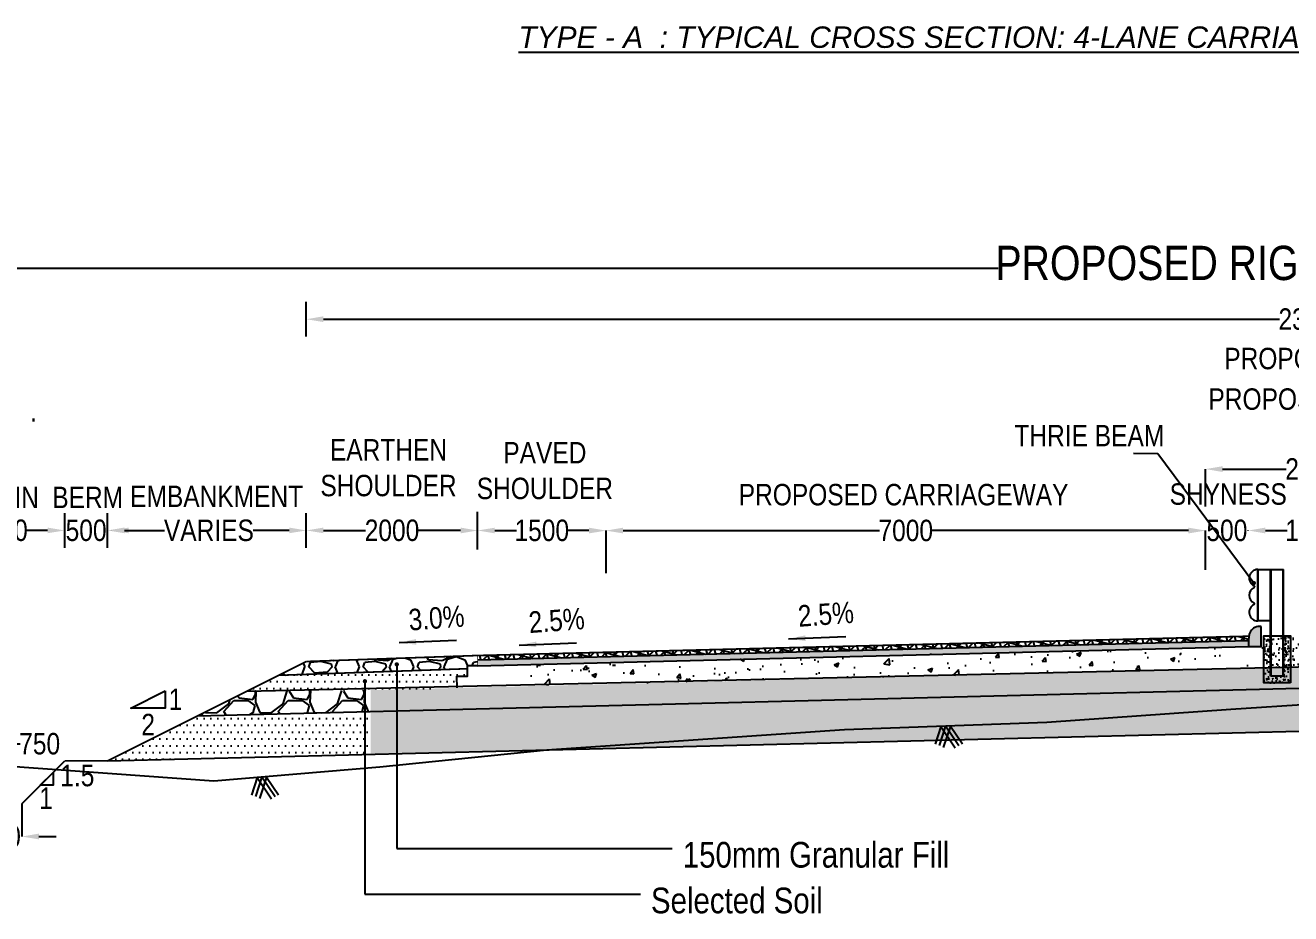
# Model space of a CAD drawing. Header units: millimetres. Extents: x 207528 to 778454, y -364692 to 101323.
# Drawn here: x 509211 to 523987, y 53412 to 63781 of the extents above; entities that cross this region are included whole.
import ezdxf

# ---------------------------------------------------------------- set-up
doc = ezdxf.new("R2010")
doc.units = ezdxf.units.MM
doc.linetypes.add('DASHED2', pattern=[0.375, 0.25, -0.125])
for name, color, linetype in [('Dim', 253, 'Continuous'), ('Dimension', 253, 'Continuous'), ('hatch', 253, 'Continuous'), ('NGL', 7, 'DASHED2')]:
    doc.layers.add(name, color=color, linetype=linetype)
doc.styles.add('Arin', font='ARIALN.TTF')
doc.styles.add('DIM', font='ARIALN.TTF', dxfattribs={"height": 250})
doc.styles.get("Standard").update_dxf_attribs({"font": 'arial.ttf'})
doc.styles.add('STRIP PLAN STYLE', font='ARIALN.TTF')
doc.dimstyles.new('DIM', dxfattribs={"dimtxt": 250, "dimasz": 200, "dimexe": 0.18, "dimexo": 0.0625, "dimgap": 0.09, "dimtad": 0, "dimtih": 1, "dimtoh": 1, "dimdec": 0, "dimzin": 0, "dimdsep": 46, "dimtxsty": 'DIM', "dimcen": 0.09, "dimclrd": 256, "dimclrt": 7, "dimadec": 0, "dimazin": 0, "dimtfac": 1, "dimtdec": 0, "dimtofl": 0, "dimtmove": 0, "dimatfit": 3, "dimfxl": 1, "dimtolj": 1, "dimtzin": 0, "dimarcsym": 0})
doc.dimstyles.new('new', dxfattribs={"dimtxt": 150, "dimasz": 150, "dimexe": 100, "dimexo": 0.1, "dimgap": 0.09, "dimtad": 0, "dimtih": 1, "dimtoh": 1, "dimdec": 0, "dimzin": 0, "dimdsep": 46, "dimtxsty": 'DIM', "dimcen": 0.09, "dimclrd": 256, "dimclrt": 252, "dimadec": 0, "dimazin": 0, "dimtfac": 1, "dimtdec": 0, "dimtofl": 0, "dimtmove": 0, "dimatfit": 3, "dimfxl": 1, "dimtolj": 1, "dimtzin": 0, "dimlwd": -1, "dimarcsym": 0})

# ---------------------------------------------------------------- blocks, each defined once
blk = doc.blocks.new('*D422')
at = {"layer": 'Defpoints', "color": 0, "transparency": 16777216}
for p in [(525492, 58601), (522992, 58165), (525492, 58165)]:
    blk.add_point(p, dxfattribs=at)
at = {"layer": 'Dim', "color": 0, "lineweight": -2, "transparency": 16777216}
for p, q in [((522992, 58166), (522992, 58601)), ((525492, 58166), (525492, 58601))]:
    blk.add_line(p, q, dxfattribs=at)
at = {"layer": 'Dim', "lineweight": -2, "transparency": 16777216}
for p, q in [((523192, 58601), (523935, 58601)), ((525292, 58601), (524550, 58601))]:
    blk.add_line(p, q, dxfattribs=at)
at = {"layer": 'Dim', "transparency": 16777216}
for points in [[(523192, 58634), (523192, 58567), (522992, 58601)], [(525292, 58634), (525292, 58567), (525492, 58601)]]:
    blk.add_solid(points, dxfattribs=at)
at = {"layer": 'Dim', "color": 7, "transparency": 16777216, "insert": (524242, 58601), "char_height": 250, "attachment_point": 5, "style": 'DIM'}
blk.add_mtext('\\A1;2500', dxfattribs=at)
blk = doc.blocks.new('*D423')
at = {"layer": 'Defpoints', "color": 0, "transparency": 16777216}
for p in [(546742, 60947), (546742, 58828), (501742, 58708)]:
    blk.add_point(p, dxfattribs=at)
at = {"layer": 'Dim', "color": 0, "lineweight": -2, "transparency": 16777216}
for p, q in [((501742, 58708), (501742, 60947)), ((546742, 58828), (546742, 60947))]:
    blk.add_line(p, q, dxfattribs=at)
at = {"layer": 'Dim', "lineweight": -2, "transparency": 16777216}
for p, q in [((501942, 60947), (520570, 60947)), ((546542, 60947), (527916, 60947))]:
    blk.add_line(p, q, dxfattribs=at)
at = {"layer": 'Dim', "transparency": 16777216}
for points in [[(501942, 60980), (501942, 60914), (501742, 60947)], [(546542, 60980), (546542, 60914), (546742, 60947)]]:
    blk.add_solid(points, dxfattribs=at)
at = {"layer": 'Dim', "color": 7, "transparency": 16777216, "insert": (524243, 60947), "char_height": 400, "attachment_point": 5, "style": 'STRIP PLAN STYLE'}
blk.add_mtext('\\A1;PROPOSED RIGHT OF WAY (45m)', dxfattribs=at)
blk = doc.blocks.new('*D443')
at = {"layer": 'Defpoints', "color": 0, "transparency": 16777216}
for p in [(535992, 60350), (512492, 56964), (535992, 56964)]:
    blk.add_point(p, dxfattribs=at)
at = {"layer": 'Dim', "color": 0, "lineweight": -2, "transparency": 16777216}
for p, q in [((512492, 60349), (512492, 60351)), ((535992, 60349), (535992, 60351))]:
    blk.add_line(p, q, dxfattribs=at)
at = {"layer": 'Dim', "lineweight": -2, "transparency": 16777216}
for p, q in [((512692, 60350), (523855, 60350)), ((535792, 60350), (524630, 60350))]:
    blk.add_line(p, q, dxfattribs=at)
at = {"layer": 'Dim', "transparency": 16777216}
for points in [[(512692, 60384), (512692, 60317), (512492, 60350)], [(535792, 60384), (535792, 60317), (535992, 60350)]]:
    blk.add_solid(points, dxfattribs=at)
at = {"layer": 'Dim', "color": 7, "transparency": 16777216, "insert": (524242, 60350), "char_height": 250, "attachment_point": 5, "style": 'DIM'}
blk.add_mtext('\\A1;23500', dxfattribs=at)
blk = doc.blocks.new('*D444')
at = {"layer": 'Defpoints', "color": 0, "transparency": 16777216}
for p in [(522992, 57884), (522992, 57697), (523492, 57697)]:
    blk.add_point(p, dxfattribs=at)
at = {"layer": 'Dim', "lineweight": -2, "transparency": 16777216}
for p, q in [((522792, 57884), (522592, 57884)), ((523692, 57884), (523892, 57884))]:
    blk.add_line(p, q, dxfattribs=at)
at = {"layer": 'Dim', "color": 0, "lineweight": -2, "transparency": 16777216}
for p, q in [((522992, 57882), (522992, 57884)), ((523492, 57882), (523492, 57884))]:
    blk.add_line(p, q, dxfattribs=at)
at = {"layer": 'Dim', "transparency": 16777216}
for points in [[(522792, 57917), (522792, 57850), (522992, 57884)], [(523692, 57917), (523692, 57850), (523492, 57884)]]:
    blk.add_solid(points, dxfattribs=at)
at = {"layer": 'Dim', "color": 7, "transparency": 16777216, "insert": (523242, 57884), "char_height": 250, "attachment_point": 5, "style": 'DIM'}
blk.add_mtext('\\A1;500', dxfattribs=at)
blk = doc.blocks.new('*D445')
at = {"layer": 'Defpoints', "color": 0, "transparency": 16777216}
for p in [(523492, 57884), (523492, 57698), (524992, 57697)]:
    blk.add_point(p, dxfattribs=at)
at = {"layer": 'Dim', "color": 0, "lineweight": -2, "transparency": 16777216}
for p, q in [((523492, 57883), (523492, 57885)), ((524992, 57882), (524992, 57884))]:
    blk.add_line(p, q, dxfattribs=at)
at = {"layer": 'Dim', "lineweight": -2, "transparency": 16777216}
for p, q in [((523692, 57884), (523946, 57884)), ((524792, 57884), (524539, 57884))]:
    blk.add_line(p, q, dxfattribs=at)
at = {"layer": 'Dim', "transparency": 16777216}
for points in [[(523692, 57918), (523692, 57851), (523492, 57884)], [(524792, 57917), (524792, 57850), (524992, 57884)]]:
    blk.add_solid(points, dxfattribs=at)
at = {"layer": 'Dim', "color": 7, "transparency": 16777216, "insert": (524242, 57884), "char_height": 250, "attachment_point": 5, "style": 'DIM'}
blk.add_mtext('\\A1;1500', dxfattribs=at)
blk = doc.blocks.new('*D446')
at = {"layer": 'Defpoints', "color": 0, "transparency": 16777216}
for p in [(514493, 57884), (514493, 57884), (515992, 57883)]:
    blk.add_point(p, dxfattribs=at)
at = {"layer": 'Dim', "color": 0, "lineweight": -2, "transparency": 16777216}
for p, q in [((514493, 57884), (514493, 57884)), ((515992, 57883), (515992, 57883))]:
    blk.add_line(p, q, dxfattribs=at)
at = {"layer": 'Dim', "lineweight": -2, "transparency": 16777216}
for p, q in [((514693, 57884), (514946, 57884)), ((515792, 57883), (515539, 57884))]:
    blk.add_line(p, q, dxfattribs=at)
at = {"layer": 'Dim', "transparency": 16777216}
for points in [[(514693, 57917), (514693, 57851), (514493, 57884)], [(515792, 57917), (515792, 57850), (515992, 57883)]]:
    blk.add_solid(points, dxfattribs=at)
at = {"layer": 'Dim', "color": 7, "transparency": 16777216, "insert": (515242, 57884), "char_height": 250, "attachment_point": 5, "style": 'DIM'}
blk.add_mtext('\\A1;1500', dxfattribs=at)
blk = doc.blocks.new('*D447')
at = {"layer": 'Defpoints', "color": 0, "transparency": 16777216}
for p in [(512493, 57885), (512493, 57885), (514493, 57884)]:
    blk.add_point(p, dxfattribs=at)
at = {"layer": 'Dim', "color": 0, "lineweight": -2, "transparency": 16777216}
for p, q in [((512493, 57885), (512493, 57885)), ((514493, 57884), (514493, 57884))]:
    blk.add_line(p, q, dxfattribs=at)
at = {"layer": 'Dim', "lineweight": -2, "transparency": 16777216}
for p, q in [((512693, 57885), (513185, 57885)), ((514293, 57884), (513800, 57884))]:
    blk.add_line(p, q, dxfattribs=at)
at = {"layer": 'Dim', "transparency": 16777216}
for points in [[(512693, 57918), (512693, 57852), (512493, 57885)], [(514293, 57918), (514293, 57851), (514493, 57884)]]:
    blk.add_solid(points, dxfattribs=at)
at = {"layer": 'Dim', "color": 7, "transparency": 16777216, "insert": (513493, 57885), "char_height": 250, "attachment_point": 5, "style": 'DIM'}
blk.add_mtext('\\A1;2000', dxfattribs=at)
blk = doc.blocks.new('*D448')
at = {"layer": 'Defpoints', "color": 0, "transparency": 16777216}
for p in [(515992, 57883), (515992, 57386), (522992, 57424)]:
    blk.add_point(p, dxfattribs=at)
at = {"layer": 'Dim', "color": 0, "lineweight": -2, "transparency": 16777216}
for p, q in [((515992, 57386), (515992, 57883)), ((522992, 57424), (522992, 57883))]:
    blk.add_line(p, q, dxfattribs=at)
at = {"layer": 'Dim', "lineweight": -2, "transparency": 16777216}
for p, q in [((516192, 57883), (519187, 57883)), ((522792, 57883), (519797, 57883))]:
    blk.add_line(p, q, dxfattribs=at)
at = {"layer": 'Dim', "transparency": 16777216}
for points in [[(516192, 57917), (516192, 57850), (515992, 57883)], [(522792, 57917), (522792, 57850), (522992, 57883)]]:
    blk.add_solid(points, dxfattribs=at)
at = {"layer": 'Dim', "color": 7, "transparency": 16777216, "insert": (519492, 57883), "char_height": 250, "attachment_point": 5, "style": 'DIM'}
blk.add_mtext('\\A1;7000', dxfattribs=at)
blk = doc.blocks.new('*D491')
at = {"layer": 'Defpoints', "color": 0, "transparency": 16777216}
for p in [(508670, 54694), (509170, 54694), (509170, 54312)]:
    blk.add_point(p, dxfattribs=at)
at = {"layer": 'Dim', "color": 0, "lineweight": -2, "transparency": 16777216}
for p, q in [((508670, 54694), (508670, 54312)), ((509170, 54694), (509170, 54312))]:
    blk.add_line(p, q, dxfattribs=at)
at = {"layer": 'Dim', "lineweight": -2, "transparency": 16777216}
for p, q in [((508470, 54312), (508270, 54312)), ((509370, 54312), (509570, 54312))]:
    blk.add_line(p, q, dxfattribs=at)
at = {"layer": 'Dim', "transparency": 16777216}
for points in [[(508470, 54346), (508470, 54279), (508670, 54312)], [(509370, 54346), (509370, 54279), (509170, 54312)]]:
    blk.add_solid(points, dxfattribs=at)
at = {"layer": 'Dim', "color": 7, "transparency": 16777216, "insert": (508920, 54312), "char_height": 250, "attachment_point": 5, "style": 'DIM'}
blk.add_mtext('\\A1;500', dxfattribs=at)
blk = doc.blocks.new('*D431')
at = {"layer": 'Defpoints', "color": 0, "transparency": 16777216}
for p in [(508171, 57885), (508171, 57885), (509671, 57885)]:
    blk.add_point(p, dxfattribs=at)
at = {"layer": 'Dim', "color": 0, "lineweight": -2, "transparency": 16777216}
for p, q in [((508171, 57885), (508171, 57885)), ((509671, 57885), (509671, 57885))]:
    blk.add_line(p, q, dxfattribs=at)
at = {"layer": 'Dim', "lineweight": -2, "transparency": 16777216}
for p, q in [((508371, 57885), (508625, 57885)), ((509471, 57885), (509218, 57885))]:
    blk.add_line(p, q, dxfattribs=at)
at = {"layer": 'Dim', "transparency": 16777216}
for points in [[(508371, 57918), (508371, 57852), (508171, 57885)], [(509471, 57918), (509471, 57852), (509671, 57885)]]:
    blk.add_solid(points, dxfattribs=at)
at = {"layer": 'Dim', "color": 7, "transparency": 16777216, "insert": (508921, 57885), "char_height": 250, "attachment_point": 5, "style": 'DIM'}
blk.add_mtext('\\A1;1500', dxfattribs=at)
blk = doc.blocks.new('*D432')
at = {"layer": 'Defpoints', "color": 0, "transparency": 16777216}
for p in [(510218, 57885), (510218, 57885), (512493, 57885)]:
    blk.add_point(p, dxfattribs=at)
at = {"layer": 'Dim', "color": 0, "lineweight": -2, "transparency": 16777216}
for p, q in [((510218, 57885), (510218, 57885)), ((512493, 57885), (512493, 57885))]:
    blk.add_line(p, q, dxfattribs=at)
at = {"layer": 'Dim', "lineweight": -2, "transparency": 16777216}
for p, q in [((510418, 57885), (510838, 57885)), ((512293, 57885), (511873, 57885))]:
    blk.add_line(p, q, dxfattribs=at)
at = {"layer": 'Dim', "transparency": 16777216}
for points in [[(510418, 57918), (510418, 57852), (510218, 57885)], [(512293, 57918), (512293, 57852), (512493, 57885)]]:
    blk.add_solid(points, dxfattribs=at)
at = {"layer": 'Dim', "color": 7, "transparency": 16777216, "insert": (511355, 57885), "char_height": 250, "attachment_point": 5, "style": 'DIM'}
blk.add_mtext('\\A1;VARIES', dxfattribs=at)
blk = doc.blocks.new('*D433')
at = {"layer": 'Defpoints', "color": 0, "transparency": 16777216}
for p in [(509671, 57885), (510171, 57885), (510171, 57885)]:
    blk.add_point(p, dxfattribs=at)
at = {"layer": 'Dimension', "lineweight": -2, "transparency": 16777216}
for p, q in [((509471, 57885), (509271, 57885)), ((510371, 57885), (510571, 57886))]:
    blk.add_line(p, q, dxfattribs=at)
at = {"layer": 'Dimension', "color": 0, "lineweight": -2, "transparency": 16777216}
for p, q in [((509671, 57885), (509671, 57885)), ((510171, 57885), (510171, 57885))]:
    blk.add_line(p, q, dxfattribs=at)
at = {"layer": 'Dimension', "transparency": 16777216}
for points in [[(509471, 57918), (509471, 57852), (509671, 57885)], [(510371, 57919), (510371, 57852), (510171, 57885)]]:
    blk.add_solid(points, dxfattribs=at)
at = {"layer": 'Dimension', "color": 7, "transparency": 16777216, "insert": (509921, 57885), "char_height": 250, "attachment_point": 5, "style": 'DIM'}
blk.add_mtext('\\A1;500', dxfattribs=at)
blk = doc.blocks.new('thrie pole')
at = {"true_color": 0x939598}
h = blk.add_hatch(dxfattribs=at)
h.set_pattern_fill('AR-CONC', color=252, scale=0.7)
h.paths.add_polyline_path([(1314319, 54509), (1314169, 54509), (1314169, 54977), (1314089, 54977), (1314089, 54429), (1314399, 54429), (1314399, 54977), (1314319, 54977)])
for points in [[(1314019, 55151), (1314019, 55751)], [(1314019, 55351), (1314019, 55751)], [(1314019, 55751), (1314319, 55751)], [(1314024, 55151), (1314024, 55751)], [(1314024, 55351), (1314024, 55751)], [(1314169, 54509), (1314169, 55751)], [(1314174, 54509), (1314174, 55751)], [(1314314, 54509), (1314314, 55751)], [(1314319, 54509), (1314319, 55751)], [(1314169, 55151), (1314019, 55151)], [(1314174, 54509), (1314169, 54509)], [(1314169, 54509), (1314319, 54509)]]:
    blk.add_lwpolyline(points)
blk.add_lwpolyline([(1314399, 54429), (1314089, 54429), (1314089, 54977), (1314399, 54977)], close=True)
for centre, radius, start, end in [((1314019, 55651), 100, 90, 245.38), ((1313973, 55551), 10, 294.62, 65.38), ((1314019, 55451), 100, 114.62, 245.38), ((1314019, 55251), 100, 114.62, 270), ((1313973, 55351), 10, 294.62, 65.38)]:
    blk.add_arc(centre, radius, start, end)
blk = doc.blocks.new('*D474')
at = {"lineweight": -2, "transparency": 16777216}
for p, q in [((508953, 55194), (508953, 55394)), ((508953, 55394), (509153, 55394)), ((508953, 54894), (508953, 54994))]:
    blk.add_line(p, q, dxfattribs=at)
at = {"color": 0, "lineweight": -2, "transparency": 16777216}
for p, q in [((508953, 55194), (508953, 55194)), ((508953, 54694), (508953, 54694))]:
    blk.add_line(p, q, dxfattribs=at)
at = {"transparency": 16777216}
for points in [[(508920, 54994), (508987, 54994), (508953, 55194)], [(508920, 54894), (508987, 54894), (508953, 54694)]]:
    blk.add_solid(points, dxfattribs=at)
at = {"layer": 'Defpoints', "color": 0, "transparency": 16777216}
for p in [(508953, 55194), (508953, 55194), (508953, 54694)]:
    blk.add_point(p, dxfattribs=at)
at = {"color": 7, "transparency": 16777216, "insert": (509379, 55394), "char_height": 250, "attachment_point": 5, "style": 'DIM'}
blk.add_mtext('\\A1;750', dxfattribs=at)

msp = doc.modelspace()

# ---------------------------------------------------------------- hatches: boundary and pattern name
at = {"true_color": 0x636466}
h = msp.add_hatch(color=251, dxfattribs=at)
h.dxf.hatch_style = 1
h.paths.add_polyline_path([(523641, 56762.1), (523602.9, 56762.1, 0.2904632), (523503.1, 56673.6), (523494, 56610.2), (523494.5, 56610.2), (523494.5, 56530.2), (523640.9, 56531.3)])
h = msp.add_hatch()
h.set_pattern_fill('GOST_GLASS', color=41, scale=5)
h.set_pattern_definition([(45, (446394.05, -10980.428), (42.426407, -4e-15), [25, -35]), (45, (446404.657, -10980.428), (42.426407, -4e-15), [10, -50]), (45, (446394.05, -10969.822), (42.426407, -4e-15), [10, -50])])
h.paths.add_polyline_path([(523494.5, 56530.2), (523494.5, 56600.2), (514491.5, 56375.1), (514492.4, 56305.1)])
h = msp.add_hatch()
h.set_pattern_fill('AR-SAND', color=45, scale=2.5)
h.set_pattern_definition([(37.5, (90142.68, -11655.59), (-4.000078, 122.35331), [0, -96.52, 0, -107.95, 0, -103.1875]), (7.5, (90142.68, -11655.59), (112.38082, 179.206275), [0, -52.07, 0, -86.995, 0, -33.3375]), (327.5, (90064.57, -11655.59), (197.748093, 0.359296), [0, -31.75, 0, -114.3, 0, -149.225]), (317.5, (90064.57, -11655.59), (190.88911, 55.73233), [0, -15.875, 0, -74.93, 0, -85.725])])
h.paths.add_polyline_path([(523641, 56646.7), (524845.9, 56646.7), (524840.3, 56282.4), (524242.4, 56296.3), (523646.7, 56282.5)])
at = {"layer": 'Dim'}
h = msp.add_hatch(dxfattribs=at)
h.set_pattern_fill('AR-CONC', color=256, scale=3)
h.set_pattern_definition([(50, (446394.05, -10980.43), (546.554, -47.8173), [57.15, -628.65]), (355, (446394.05, -10980.43), (-105.7303, 573.1705), [45.72, -502.9218]), (100.45144, (446439.6, -10984.4), (440.8237, 525.3533), [48.57, -534.2707]), (46.1842, (446394.05, -10828), (813.237, -126.127), [85.725, -942.975]), (96.6356, (446461.8, -10838.5), (712.2124, 742.2784), [72.855, -801.407]), (351.18415, (446394.05, -10828), (712.2124, 742.2784), [68.58, -754.379]), (21, (446470.25, -10866.13), (454.8432, -306.7956), [57.15, -628.65]), (326, (446470.25, -10866.13), (185.406, 552.564), [45.72, -502.92]), (71.45144, (446508.15, -10891.7), (640.2493, 245.7683), [48.57, -534.2698]), (37.5, (446394.05, -10980.43), (9.2658, 253.6651), [0, -496.824, 0, -510.54, 0, -504.825]), (7.5, (446394.05, -10980.43), (200.459, 300.5417), [0, -291.084, 0, -485.394, 0, -192.405]), (327.5, (446224.12, -10980.43), (406.7718, -17.18623), [0, -190.5, 0, -594.36, 0, -788.67]), (317.5, (446147.92, -10980.43), (444.3875, 76.2795), [0, -247.65, 0, -394.716, 0, -560.07])])
h.paths.add_polyline_path([(523494.5, 56280.6), (523494.5, 56530.4), (515122.9, 56323.9), (515122.9, 56198.9), (514998, 56195.8), (515001.2, 56073.8)])
at = {"layer": 'hatch'}
h = msp.add_hatch(dxfattribs=at)
h.set_pattern_fill('NET3', color=256, scale=30, angle=45)
h.set_pattern_definition([(45, (446394.05, -10980.43), (-67.35192, 67.35192), []), (105, (446394.05, -10980.43), (-92.004435, -24.65251), []), (165, (446394.05, -10980.43), (-24.65251, -92.004435), [])])
h.paths.add_polyline_path([(523494.5, 56600.2), (523494.5, 56650.2), (514492.4, 56425.2), (514492.4, 56375.2)])
h = msp.add_hatch(dxfattribs=at)
h.set_pattern_fill('DOTS', scale=50)
h.set_pattern_definition([(0, (447144.09, -20555.835), (39.6875, 79.375), [0, -79.375])])
h.paths.add_polyline_path([(512169.5, 56193.8), (514372.2, 56270.9), (514492.8, 56425.2), (514492.8, 56305.1), (514492.2, 56305), (514372.2, 56305), (514372.2, 56180), (514247.2, 56180), (514250.5, 56048.9), (511754.8, 55986.5)])
h = msp.add_hatch(dxfattribs=at)
h.set_pattern_fill('GRAVEL', color=11, scale=25)
h.set_pattern_definition([(228.012788, (186399.94, -11020.59), (-5080.0000004, -5714.9999996), [85.4304, -8457.6209]), (184.969741, (186342.79, -11084.088), (7619.999997, 635.0000362), [146.6012, -14513.5122]), (132.510447, (186196.74, -11096.788), (6350.0000027, -6984.9999976), [103.3704, -10233.6807]), (267.273689, (185949.09, -11255.538), (635.0000013, 12700), [133.5011, -13216.6094]), (292.833654, (185942.74, -11388.888), (-3175.0000003, 7620), [130.9084, -12959.9519]), (357.273689, (185993.54, -11509.538), (-12700, 635.0000013), [133.5011, -13216.6094]), (37.6942405, (186126.89, -11515.888), (-8254.9999996, -6350.0000005), [176.5484, -17478.2788]), (72.255328, (186266.59, -11407.938), (4445.0000012, 13969.9999996), [166.6799, -16501.3142]), (121.429566, (186317.39, -11249.188), (-5080.0000007, 8254.9999996), [133.9532, -13261.3864]), (175.236358, (186247.54, -11134.89), (6985, -635.000001), [152.9283, -7493.4842]), (222.397438, (186095.14, -11122.188), (-7619.9999998, -6985.0000003), [197.7695, -19579.1931]), (138.814075, (186577.74, -11261.89), (-4445, 3810), [67.5011, -6682.6415]), (171.469234, (186526.94, -11217.438), (8255.0000002, -1269.9999986), [128.4205, -12713.6597]), (225, (186399.94, -11198.4), (-9e-14, -635), [89.8023, -808.2233]), (203.19859, (186355.49, -11122.19), (3175, 1270), [48.3603, -4787.6556]), (291.80141, (186311.04, -11141.24), (-635, 1905), [68.3914, -3351.1882]), (30.963757, (186336.44, -11204.74), (1905, 1270), [111.0799, -3591.5745]), (161.56505, (186431.69, -11147.59), (1270, -635), [80.3218, -1927.7245]), (16.38954, (185942.74, -11141.238), (6350, 1905), [112.522, -11139.7067]), (70.346176, (186050.69, -11109.49), (-2540, -6985), [94.3997, -9345.5539]), (293.19859, (186431.69, -11020.59), (-1270, 3175), [96.72, -4739.2959]), (343.61046, (186469.79, -11109.488), (-6350, 1904.9999996), [112.522, -11139.7067]), (339.443955, (185942.74, -11534.94), (-3175, 1270), [108.5088, -5316.9336]), (294.77514, (186044.34, -11573.04), (-3175.000004, 6984.999998), [90.918, -9000.8983]), (66.80141, (186438.04, -11655.59), (1270, 3175), [96.72, -4739.2959]), (17.354025, (186476.14, -11566.688), (-8255, -2540.0000005), [106.4457, -10538.094]), (69.443955, (186126.89, -11655.59), (-1270, -3175), [54.2544, -5371.188]), (101.309932, (186399.94, -11655.59), (-635, 2540), [32.3787, -3205.4987]), (165.963757, (186393.59, -11623.84), (1905, -635), [130.9084, -2487.2636]), (186.009006, (186266.59, -11592.088), (6350, 635.0000003), [121.3167, -12010.3412]), (303.69007, (186336.44, -11261.89), (-635, 1270), [91.581, -2197.9441]), (353.157227, (186387.24, -11338.088), (10795, -1269.9999994), [159.8892, -15829.0023]), (60.945396, (186545.99, -11357.14), (-2540, -4445), [65.3771, -6472.3481]), (90, (186577.74, -11300), (-635, 635), [38.1, -596.9]), (120.256437, (186253.89, -11573.04), (2540, -4445), [88.2167, -8733.4852]), (48.012787, (186209.44, -11496.84), (5080.0000004, 5714.9999996), [170.8607, -8372.1905]), (0, (186323.74, -11369.84), (635, 635), [165.1, -469.9]), (325.304846, (186488.84, -11369.84), (6350.0000024, -4444.9999966), [100.4024, -9939.8292]), (254.054604, (186571.39, -11426.99), (-635, -2540), [92.4573, -4530.4125]), (207.645975, (186545.99, -11515.888), (-12065.0000004, -6349.9999992), [150.5363, -14903.1161]), (175.426079, (186412.64, -11585.738), (-8255, 635), [159.2574, -15766.4616])])
h.paths.add_polyline_path([(514372.2, 56305), (514492.8, 56305), (514492.8, 56425.2), (514492.4, 56425.2), (512492.3, 56355.2), (512169.5, 56193.8), (514372.2, 56270.9)])
h = msp.add_hatch(dxfattribs=at)
h.set_pattern_fill('GRAVEL', color=11, scale=25)
h.set_pattern_definition([(228.01279, (448851.81, -10397.99), (-5080, -5715), [85.4304, -8457.621]), (184.96974, (448794.662, -10461.49), (7619.999997, 635.000036), [146.6012, -14513.5122]), (132.510447, (448648.61, -10474.19), (6350.000003, -6984.999998), [103.3704, -10233.6807]), (267.27369, (448400.962, -10632.94), (635.000001, 12700), [133.501, -13216.6094]), (292.833654, (448394.612, -10766.29), (-3175, 7620), [130.9084, -12959.952]), (357.27369, (448445.412, -10886.94), (-12700, 635.000001), [133.501, -13216.6094]), (37.69424, (448578.762, -10893.289), (-8254.9999996, -6350.0000005), [176.5484, -17478.2788]), (72.255328, (448718.462, -10785.339), (4445.000001, 13969.9999996), [166.68, -16501.314]), (121.429566, (448769.262, -10626.59), (-5080.000001, 8255), [133.9532, -13261.3864]), (175.23636, (448699.41, -10512.29), (6985, -635), [152.9283, -7493.4842]), (222.397438, (448547.012, -10499.589), (-7619.9999998, -6985.0000003), [197.7695, -19579.193]), (138.814075, (449029.61, -10639.29), (-4445, 3810), [67.501, -6682.6415]), (171.469234, (448978.812, -10594.84), (8255, -1269.999999), [128.4205, -12713.6597]), (225, (448851.8, -10575.8), (-9e-14, -635), [89.8023, -808.2233]), (203.19859, (448807.36, -10499.59), (3175, 1270), [48.3603, -4787.6556]), (291.80141, (448762.91, -10518.64), (-635, 1905), [68.3914, -3351.1882]), (30.96376, (448788.31, -10582.14), (1905, 1270), [111.08, -3591.5745]), (161.56505, (448883.56, -10524.99), (1270, -635), [80.3218, -1927.7245]), (16.38954, (448394.612, -10518.64), (6350, 1905), [112.522, -11139.7067]), (70.346176, (448502.56, -10486.89), (-2540, -6985), [94.3997, -9345.554]), (293.19859, (448883.56, -10397.99), (-1270, 3175), [96.72, -4739.296]), (343.61046, (448921.662, -10486.89), (-6350, 1905), [112.522, -11139.7067]), (339.443955, (448394.61, -10912.34), (-3175, 1270), [108.5088, -5316.9336]), (294.77514, (448496.21, -10950.44), (-3175.000004, 6984.999998), [90.918, -9000.8983]), (66.80141, (448889.91, -11032.99), (1270, 3175), [96.72, -4739.296]), (17.354025, (448928.01, -10944.09), (-8255, -2540), [106.4457, -10538.094]), (69.443955, (448578.76, -11032.99), (-1270, -3175), [54.2544, -5371.188]), (101.30993, (448851.81, -11032.99), (-635, 2540), [32.3787, -3205.4987]), (165.96376, (448845.46, -11001.24), (1905, -635), [130.9084, -2487.2636]), (186.009006, (448718.462, -10969.49), (6350, 635), [121.3167, -12010.3412]), (303.69007, (448788.31, -10639.29), (-635, 1270), [91.581, -2197.944]), (353.157227, (448839.112, -10715.49), (10795, -1269.9999994), [159.8892, -15829.0023]), (60.945396, (448997.86, -10734.54), (-2540, -4445), [65.377, -6472.348]), (90, (449029.6, -10677.4), (-635, 635), [38.1, -596.9]), (120.256437, (448705.76, -10950.44), (2540, -4445), [88.2167, -8733.4852]), (48.01279, (448661.31, -10874.24), (5080, 5715), [170.8607, -8372.1905]), (0, (448775.6, -10747.24), (635, 635), [165.1, -469.9]), (325.304846, (448940.71, -10747.24), (6350.000002, -4444.999997), [100.4024, -9939.829]), (254.0546, (449023.26, -10804.39), (-635, -2540), [92.4573, -4530.4125]), (207.645975, (448997.862, -10893.29), (-12065.0000004, -6349.999999), [150.5363, -14903.116]), (175.42608, (448864.512, -10963.14), (-8255, 635), [159.2574, -15766.4616])])
h.paths.add_polyline_path([(524242.4, 56046.2), (524242.4, 56230.5), (520694.5, 56060.7), (516818.5, 56087.2), (514429.2, 55981.1), (513242.3, 55963.8), (513242.3, 55771.2)])
h.paths.add_polyline_path([(524242.4, 56230.5), (524242.4, 56296.3), (513242.3, 56021.3), (513242.3, 55963.8), (514429.2, 55981.1), (516818.5, 56087.2), (520694.5, 56060.7)])
h = msp.add_hatch(dxfattribs=at)
h.set_pattern_fill('GRAVEL', color=11, scale=25)
h.set_pattern_definition([(228.01279, (448851.19, -19954.53), (-5080, -5715), [85.4304, -8457.621]), (184.96974, (448794.04, -20018.03), (7619.999997, 635.000036), [146.6012, -14513.5122]), (132.510447, (448647.99, -20030.73), (6350.000003, -6984.999998), [103.3704, -10233.6807]), (267.27369, (448400.34, -20189.48), (635.000001, 12700), [133.501, -13216.6094]), (292.833654, (448393.99, -20322.83), (-3175, 7620), [130.9084, -12959.952]), (357.27369, (448444.79, -20443.48), (-12700, 635.000001), [133.501, -13216.6094]), (37.69424, (448578.14, -20449.83), (-8254.9999996, -6350.0000005), [176.5484, -17478.2788]), (72.255328, (448717.84, -20341.88), (4445.000001, 13969.9999996), [166.68, -16501.314]), (121.429566, (448768.64, -20183.13), (-5080.000001, 8255), [133.9532, -13261.3864]), (175.23636, (448698.79, -20068.83), (6985, -635), [152.9283, -7493.4842]), (222.397438, (448546.39, -20056.13), (-7619.9999998, -6985.0000003), [197.7695, -19579.193]), (138.814075, (449028.99, -20195.83), (-4445, 3810), [67.501, -6682.6415]), (171.469234, (448978.19, -20151.38), (8255, -1269.999999), [128.4205, -12713.6597]), (225, (448851.2, -20132.33), (-9e-14, -635), [89.8023, -808.2233]), (203.19859, (448806.74, -20056.13), (3175, 1270), [48.3603, -4787.6556]), (291.80141, (448762.29, -20075.18), (-635, 1905), [68.3914, -3351.1882]), (30.96376, (448787.69, -20138.68), (1905, 1270), [111.08, -3591.5745]), (161.56505, (448882.94, -20081.53), (1270, -635), [80.3218, -1927.7245]), (16.38954, (448393.99, -20075.18), (6350, 1905), [112.522, -11139.7067]), (70.346176, (448501.94, -20043.43), (-2540, -6985), [94.3997, -9345.554]), (293.19859, (448882.94, -19954.53), (-1270, 3175), [96.72, -4739.296]), (343.61046, (448921.04, -20043.43), (-6350, 1905), [112.522, -11139.7067]), (339.443955, (448393.99, -20468.88), (-3175, 1270), [108.5088, -5316.9336]), (294.77514, (448495.59, -20506.98), (-3175.000004, 6984.999998), [90.918, -9000.8983]), (66.80141, (448889.29, -20589.53), (1270, 3175), [96.72, -4739.296]), (17.354025, (448927.39, -20500.63), (-8255, -2540), [106.4457, -10538.094]), (69.443955, (448578.14, -20589.53), (-1270, -3175), [54.2544, -5371.188]), (101.30993, (448851.19, -20589.53), (-635, 2540), [32.3787, -3205.4987]), (165.96376, (448844.84, -20557.78), (1905, -635), [130.9084, -2487.2636]), (186.009006, (448717.84, -20526.03), (6350, 635), [121.3167, -12010.3412]), (303.69007, (448787.69, -20195.83), (-635, 1270), [91.581, -2197.944]), (353.157227, (448838.49, -20272.03), (10795, -1269.9999994), [159.8892, -15829.0023]), (60.945396, (448997.24, -20291.08), (-2540, -4445), [65.377, -6472.348]), (90, (449029, -20233.9), (-635, 635), [38.1, -596.9]), (120.256437, (448705.14, -20506.98), (2540, -4445), [88.2167, -8733.4852]), (48.01279, (448660.69, -20430.78), (5080, 5715), [170.8607, -8372.1905]), (0, (448775, -20303.8), (635, 635), [165.1, -469.9]), (325.304846, (448940.09, -20303.78), (6350.000002, -4444.999997), [100.4024, -9939.829]), (254.0546, (449022.64, -20360.93), (-635, -2540), [92.4573, -4530.4125]), (207.645975, (448997.24, -20449.83), (-12065.0000004, -6349.999999), [150.5363, -14903.116]), (175.42608, (448863.89, -20519.68), (-8255, 635), [159.2574, -15766.4616])])
h.paths.add_polyline_path([(511798.7, 56008.5), (513241.7, 56021.2), (513241.7, 55771.2), (511223.1, 55720.7)])
h = msp.add_hatch(dxfattribs=at)
h.set_pattern_fill('DOTS', color=25, scale=50)
h.set_pattern_definition([(0, (448394.61, -11032.99), (39.6875, 79.375), [0, -79.375])])
h.paths.add_polyline_path([(524242.4, 56046.2), (513242.3, 55771.2), (513242.3, 55271), (524242.4, 55546)])
h = msp.add_hatch(dxfattribs=at)
h.set_pattern_fill('DOTS', color=25, scale=50)
h.set_pattern_definition([(0, (448393.99, -20589.53), (39.6875, 79.375), [0, -79.375])])
h.paths.add_polyline_path([(511223.1, 55720.7), (513241.7, 55771.2), (513241.7, 55271), (510169.9, 55194.2)])

# ---------------------------------------------------------------- linework, layer by layer
msp.add_lwpolyline([(523641, 56762.1), (523602.9, 56762.1, 0.2904632), (523503.1, 56673.6), (523493.9, 56609.3), (523494.5, 56530.2), (523640.9, 56531.3)], format="xyb", close=True)
for points, const_width in [([(514492.4, 56425.2), (523494.5, 56650.2)], 20), ([(515243, 56444.1), (523494.5, 56650.3)], 20), ([(512492.3, 56355.2), (510169.9, 55194.2)], 20), ([(514492.4, 56425.2), (512492.3, 56355.2)], 20), ([(514492.8, 56425.1), (514492.8, 56305)], 10), ([(514372.2, 56270.9), (512169.5, 56193.8)], 20), ([(509669.9, 55194.2), (509169.9, 54694.2)], 20), ([(510169.9, 55194.2), (509669.9, 55194.2)], 20)]:
    msp.add_lwpolyline(points, dxfattribs=dict(const_width=const_width))
for points in [[(514492.4, 56375.2), (523494.5, 56600.2)], [(514492.4, 56305.1), (523494.5, 56530.2)], [(511798.7, 56008.5), (524242.4, 56296.3)], [(514372.2, 56305), (514372.2, 56180), (514247.2, 56180), (514250.5, 56048.9)], [(514492.2, 56305), (514372.2, 56305)], [(511223.1, 55720.7), (524242.4, 56046.2)], [(510169.9, 55194.2), (524242.4, 55546)]]:
    msp.add_lwpolyline(points)
at = {"layer": 'Dim'}
for points in [[(512491.8, 60148), (512491.8, 60553.2)], [(509671.3, 57682.4), (509671.3, 58087.6)], [(510171.3, 57682.9), (510171.3, 58088.1)], [(512492.1, 57682.3), (512492.1, 58087.5)], [(514492.6, 57663.8), (514492.6, 58103.8)], [(519902.8, 55596), (519834.8, 55391.4)], [(519957.9, 55603.5), (519882.3, 55375.6)], [(519902.8, 55596), (520069.9, 55347.7)], [(520012.8, 55601.7), (519929.4, 55350.5)], [(519957.9, 55603.5), (520111.4, 55375.6)], [(520012.8, 55601.7), (520152.6, 55394.2)], [(511918.7, 55001.2), (511850.8, 54796.6)], [(511973.9, 55008.8), (511898.2, 54780.8)], [(511918.7, 55001.2), (512085.9, 54752.9)], [(512028.8, 55007), (511945.4, 54755.8)], [(511973.9, 55008.8), (512127.3, 54780.8)], [(512028.8, 55007), (512168.5, 54799.4)]]:
    msp.add_lwpolyline(points, dxfattribs=at)
for points in [[(510844.2, 56011.2), (510844.2, 55811.2), (510444.2, 55811.2)], [(509536.2, 55060.6), (509536.2, 54910.6), (509386.2, 54910.6)]]:
    msp.add_lwpolyline(points, close=True, dxfattribs=at)
at = {"layer": 'Dimension', "linetype": 'Continuous', "ltscale": 10, "flags": 128}
msp.add_lwpolyline([(501742.4, 55345.4), (501854.6, 55345.4), (502945, 54870.8), (508170.8, 55194.2), (511411.3, 54960.8), (513351.1, 55126.3), (515301.8, 55322.5), (518775.1, 55561.5), (521140.8, 55645.6), (523288.4, 55798.4), (524242.4, 55860.9)], dxfattribs=at)

# ---------------------------------------------------------------- block references
msp.add_blockref('thrie pole', (-790416.3, 1677.5))

# ---------------------------------------------------------------- texts
at = {"color": 252, "ltscale": 0.1, "insert": (509347.2, 59156.3), "char_height": 246.2, "attachment_point": 9, "style": 'Arin'}
msp.add_mtext('.', dxfattribs=at)
at = {"layer": 'Dim', "char_height": 250, "attachment_point": 5, "style": 'DIM'}
for s, insert in [('PROPOSED C', (524165.5, 59889.7)), ('PROPOSED  MEDIAN', (524474, 59416.2)), ('EARTHEN \\PSHOULDER', (513452, 58615.7)), ('PAVED \\PSHOULDER', (515278, 58582)), ('DRAIN', (508924.1, 58270.1)), ('BERM', (509939.5, 58270.3)), ('PROPOSED CARRIAGEWAY', (519466.5, 58300.9)), ('SHYNESS', (523257.4, 58308.1)), ('1', (510964.8, 55914)), ('2', (510645.6, 55619.3)), ('1.5', (509818.7, 55022.4)), ('1', (509452.2, 54760))]:
    msp.add_mtext_dynamic_manual_height_columns(s, width=5325.312, gutter_width=1250, heights=[0], dxfattribs=dict(at, insert=insert))
at = {"layer": 'Dim', "char_height": 250, "width": 5325.312, "attachment_point": 5, "style": 'DIM'}
for s, insert in [('THRIE BEAM', (521635.6, 58991.4)), ('\\A1;EMBANKMENT', (511445.4, 58282.3))]:
    msp.add_mtext(s, dxfattribs=dict(at, insert=insert))
at = {"layer": 'Dim', "char_height": 250, "attachment_point": 5, "rotation": 4.21364, "style": 'DIM'}
for s, insert in [('2.5%', (518558.9, 56906.3)), ('3.0%', (514012.3, 56862.6)), ('2.5%', (515415.1, 56833.4))]:
    msp.add_mtext_dynamic_manual_height_columns(s, width=5325.312, gutter_width=1250, heights=[0], dxfattribs=dict(at, insert=insert))
at = {"layer": 'Dimension', "color": 7, "char_height": 300, "attachment_point": 4, "style": 'DIM'}
for s, insert in [('\\A1;150mm Granular Fill', (516888, 54097.2)), ('\\A1;Selected Soil', (516516.6, 53563.9))]:
    msp.add_mtext(s, dxfattribs=dict(at, insert=insert))
at = {"layer": 'NGL', "color": 7, "insert": (524117.4, 63604.6), "char_height": 250, "width": 47718.433, "attachment_point": 5}
msp.add_mtext('{\\fArial|b0|i1|c0|p34;\\LTYPE - A  : TYPICAL CROSS SECTION: 4-LANE CARRIAGEWAY - RURAL SECTION (SYMMETRICAL WIDENING)}', dxfattribs=at)

# ---------------------------------------------------------------- dimensions: what is measured, and where the dimension line sits
dim = msp.add_aligned_dim(p1=(508953.2, 54694.2), p2=(508953.2, 55194.2), distance=0, text='750', dimstyle='DIM', override={"dimfxl": 1.25, "dimfxlon": 1})
dim.commit()
dim.dimension.update_dxf_attribs({"geometry": '*D474', "text_midpoint": (509378.6, 55394.2)})
at = {"layer": 'Dim'}
dim = msp.add_linear_dim(base=(546742.4, 60947.1), p1=(501742.4, 58708.4), p2=(546742.4, 58828), text='PROPOSED RIGHT OF WAY (45m)', dimstyle='DIM', override={"dimtxt": 400, "dimtxsty": 'STRIP PLAN STYLE'}, dxfattribs=at)
dim.commit()
dim.dimension.update_dxf_attribs({"geometry": '*D423', "text_midpoint": (524242.9, 60947.1), "dimtype": 160})
dim = msp.add_linear_dim(base=(535992.4, 60350.4), p1=(512492.3, 56964), p2=(535992.4, 56964), dimstyle='DIM', override={"dimfxl": 1.25, "dimfxlon": 1}, dxfattribs=at)
dim.commit()
dim.dimension.update_dxf_attribs({"geometry": '*D443', "text_midpoint": (524242.4, 60350.4)})
dim = msp.add_linear_dim(base=(525492.4, 58600.8), p1=(522992.4, 58165.5), p2=(525492.4, 58165.5), angle=0, dimstyle='DIM', dxfattribs=at)
dim.commit()
dim.dimension.update_dxf_attribs({"geometry": '*D422', "text_midpoint": (524242.4, 58600.8), "dimtype": 161})
for p1, p2, distance, picture, middle in [((509671.3, 57884.8), (508171.3, 57885.1), 0, '*D431', (508921.3, 57885)), ((514492.6, 57884.1), (512492.6, 57885), 0, '*D447', (513492.6, 57884.6)), ((515992.4, 57883.4), (514492.6, 57884), 0, '*D446', (515242.5, 57883.7)), ((508669.9, 54694.2), (509169.9, 54694.2), -381.8, '*D491', (508919.9, 54312.5))]:
    dim = msp.add_aligned_dim(p1=p1, p2=p2, distance=distance, dimstyle='DIM', dxfattribs=at)
    dim.commit()
    dim.dimension.update_dxf_attribs({"geometry": picture, "text_midpoint": middle})
dim = msp.add_aligned_dim(p1=(512492.6, 57885), p2=(510218.1, 57885), distance=0, text='VARIES', dimstyle='DIM', dxfattribs=at)
dim.commit()
dim.dimension.update_dxf_attribs({"geometry": '*D432', "text_midpoint": (511355.4, 57885)})
dim = msp.add_linear_dim(base=(515992.4, 57883.2), p1=(522992.4, 57423.8), p2=(515992.4, 57385.7), dimstyle='DIM', dxfattribs=at)
dim.commit()
dim.dimension.update_dxf_attribs({"geometry": '*D448', "text_midpoint": (519492.4, 57883.2)})
for p1, p2, picture, middle in [((523492.4, 57697), (522992.4, 57697), '*D444', (523242.4, 57883.7)), ((524992.4, 57697), (523492.4, 57697.7), '*D445', (524242.4, 57884.1))]:
    dim = msp.add_aligned_dim(p1=p1, p2=p2, distance=-186.7, dimstyle='DIM', override={"dimfxl": 1.25, "dimfxlon": 1}, dxfattribs=at)
    dim.commit()
    dim.dimension.update_dxf_attribs({"geometry": picture, "text_midpoint": middle})
at = {"layer": 'Dimension'}
dim = msp.add_aligned_dim(p1=(509671.3, 57885), p2=(510171.3, 57885.3), distance=0, dimstyle='DIM', dxfattribs=at)
dim.commit()
dim.dimension.update_dxf_attribs({"geometry": '*D433', "text_midpoint": (509921.3, 57885.2)})

# ---------------------------------------------------------------- leaders
at = {"layer": 'Dim'}
for points in [[(513575.1, 56576.5), (514244.6, 56602.6)], [(518121.7, 56620.1), (518791.2, 56646.3)], [(514977.9, 56547.2), (515647.4, 56573.4)]]:
    msp.add_leader(points, dimstyle='DIM', dxfattribs=at)
at = {"layer": 'Dimension'}
for points, override in [([(523556.2, 57270.6), (522434.7, 58778.4), (522151.7, 58784.5)], {"dimasz": 50, "dimldrblk": 'Dot'}), ([(513548.5, 56321.6), (513548.5, 54172.2), (516765.5, 54172.2)], {"dimasz": 50, "dimclrd": 256, "dimldrblk": 'Dot'}), ([(513177, 56124.5), (513177, 53638.9), (516394.1, 53638.9)], {"dimasz": 50, "dimclrd": 256, "dimldrblk": 'Dot'})]:
    msp.add_leader(points, dimstyle='new', override=override, dxfattribs=at)

doc.saveas('drawing.dxf')
